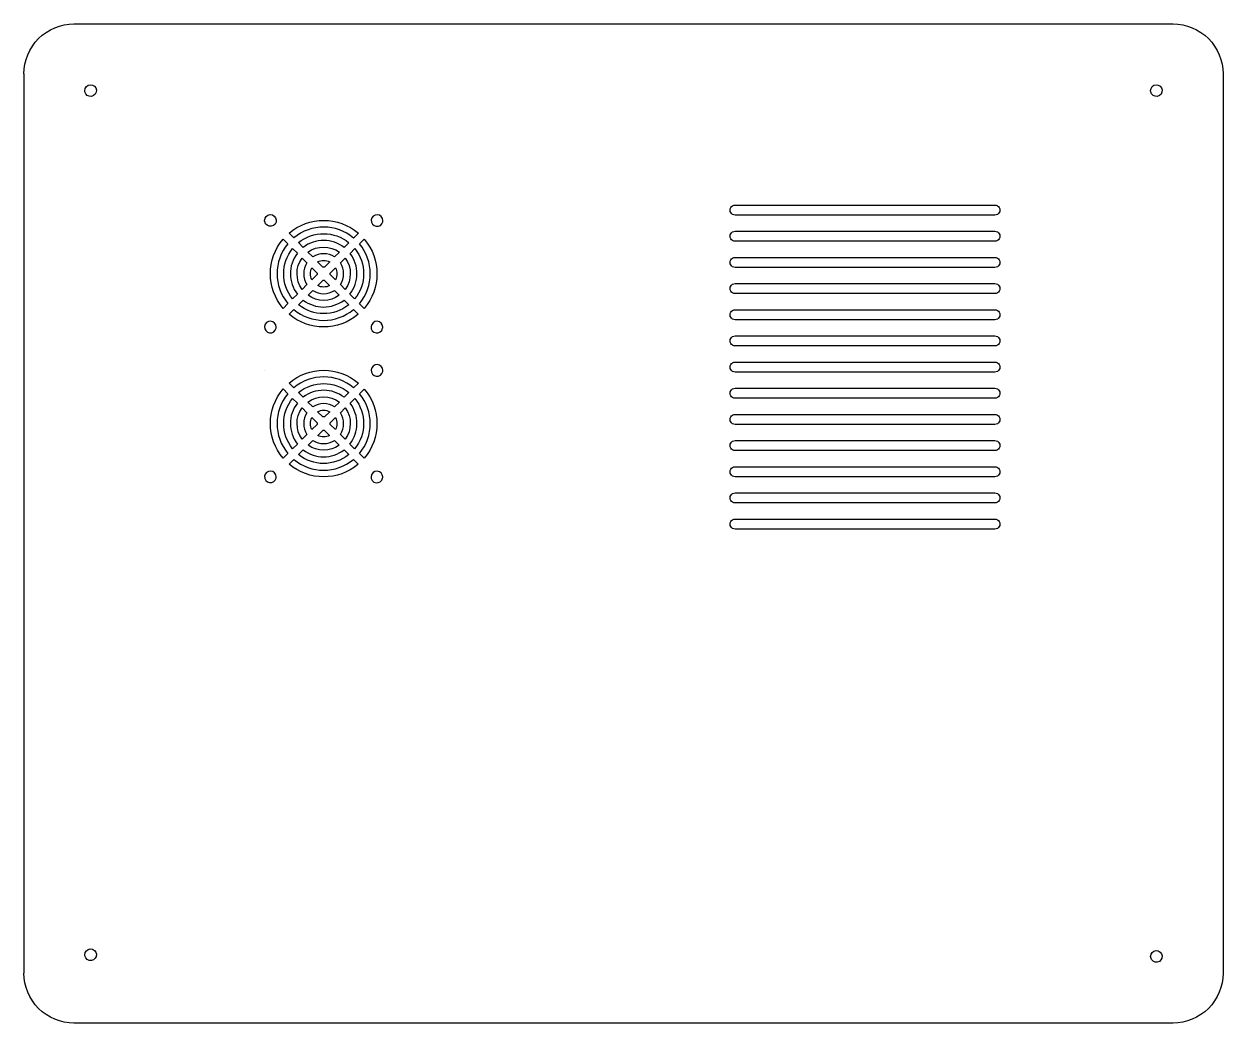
# Model space of a CAD drawing. Header units: millimetres. Extents: x -24.8 to -10.7, y 1.4 to 13.2.
import ezdxf

# ---------------------------------------------------------------- set-up
doc = ezdxf.new("R2010")
doc.units = ezdxf.units.MM
doc.layers.add('Default', color=70, linetype='Continuous')

msp = doc.modelspace()

# ---------------------------------------------------------------- linework, layer by layer
at = {"layer": 'Default'}
msp.add_lwpolyline([(-24.8406338582677, 12.579968503937, -0.4146106635085), (-24.2500826771654, 13.1705196850394), (-11.2579566929134, 13.1705196850394, -0.4146106635077), (-10.667405511811, 12.579968503937), (-10.667405511811, 1.9500511811024, -0.414610663508), (-11.2579566929134, 1.3595), (-24.2500826771654, 1.3595, -0.4146147479462), (-24.8406338582677, 1.9500511811024)], format="xyb", dxfattribs=at)
msp.add_lwpolyline([(-24.8406338582677, 12.579968503937), (-24.8406338582677, 1.9500511811024)], dxfattribs=at)
for points in [[(-24.1221417322835, 12.3831141732283, -19.6656368639066), (-24.1207401574803, 12.3692283464567)], [(-11.5237086614173, 12.3831181102362, -19.6874833259956), (-11.5223031496063, 12.3692283464567, -0.0504109803051)], [(-21.9961456692913, 10.8476850393701, -19.687483308766), (-21.9947401574803, 10.8337952755905, -0.0504109803332)], [(-20.5985118110236, 10.8463110236221, 19.6656368558193), (-20.5999133858268, 10.8324251968504)], [(-16.4351220472441, 11.0292362204724), (-13.3642559055118, 11.0292362204724, -1.000093830914), (-13.3642559055118, 10.911125984252), (-16.4351220472441, 10.911125984252, -1.0000938309418)], [(-21.6516653543307, 10.6411732283465), (-21.7074724409449, 10.6971023622047, -0.3699052051939), (-20.8877283464567, 10.6959921259842), (-20.9436535433071, 10.6401850393701, 0.3642215119792)], [(-20.9996456692913, 10.5843188976378), (-21.0557362204724, 10.5283503937008, 0.3442156823002), (-21.5398228346457, 10.5290866141732), (-21.5957952755906, 10.5851811023622, -0.3553318293547)], [(-13.3642559055118, 10.6017874015748), (-16.4351220472441, 10.6017874015748, -1.0000938309306), (-16.4351220472441, 10.7198976377953), (-13.3642559055118, 10.7198976377953, -1.0000938309229)], [(-21.7769212598425, 9.8087362204724, -0.3693402988464), (-21.7770748031496, 10.6275118110236), (-21.7212598425197, 10.5715708661417, 0.3635691930819), (-21.7209921259843, 9.8645393700787)], [(-21.665374015748, 10.5155669291339), (-21.6093818897638, 10.4594488188976, 0.3433118443208), (-21.6089133858268, 9.976374015748), (-21.6650039370079, 9.9204094488189, -0.3545441829076)], [(-21.1120039370079, 10.4722047244094), (-21.1686338582677, 10.4156968503937, 0.2981854470863), (-21.4271456692913, 10.4161653543307), (-21.4836692913386, 10.4728070866142, -0.3264578940905)], [(-20.9319330708661, 9.9198700787402), (-20.987905511811, 9.9759645669291, 0.3428171182974), (-20.9863858267716, 10.4585039370079), (-20.9302677165354, 10.5145039370079, -0.354151677302)], [(-20.8202559055118, 9.8079488188976), (-20.876062992126, 9.8638779527559, 0.3632112487934), (-20.8742559055118, 10.5703897637795), (-20.8183149606299, 10.6262086614173, -0.3690318113292)], [(-21.5531968503937, 10.4031456692913), (-21.4966299212598, 10.3464527559055, 0.2966261790921), (-21.4960118110236, 10.089031496063), (-21.5526456692913, 10.0325236220472, -0.3253296151458)], [(-21.2262086614173, 10.3582480314961), (-21.2882755905512, 10.2963188976378, 0.0618262328655), (-21.3076338582677, 10.2963897637795), (-21.3696732283465, 10.358562992126, -0.2409733403938)], [(-21.0440590551181, 10.0322401574803), (-21.1005787401575, 10.0888858267716, 0.295851008697), (-21.099405511811, 10.3457322834646), (-21.0427007874016, 10.4023149606299, -0.3247057543841)], [(-13.3642559055118, 10.2924527559055), (-16.4351220472441, 10.2924527559055, -1.0000938309465), (-16.4351220472441, 10.410562992126), (-13.3642559055118, 10.410562992126, -1.0000938309741)], [(-21.4390472440945, 10.2887480314961), (-21.3765866141732, 10.2261496062992), (-21.376374015748, 10.2084094488189), (-21.4384409448819, 10.1464803149606, -0.2387115485166)], [(-21.1580551181102, 10.1464881889764), (-21.220094488189, 10.208657480315), (-21.2198543307087, 10.2255472440945), (-21.1571417322835, 10.2881220472441, -0.2374479853455)], [(-21.3684645669291, 10.0772559055118), (-21.3057519685039, 10.1398346456693), (-21.2904881889764, 10.1398582677165), (-21.2280236220472, 10.0772598425197, -0.2352683762691)], [(-13.3642559055118, 9.9831141732284), (-16.4351220472441, 9.9831141732284, -1.0000938309381), (-16.4351220472441, 10.1012244094488), (-13.3642559055118, 10.1012244094488, -1.0000938309837)], [(-21.482905511811, 9.9630669291339), (-21.4262007874016, 10.0196496062992, 0.2943545544109), (-21.1704448818898, 10.0195551181102), (-21.113874015748, 9.9628622047244, -0.3235884835075)], [(-20.8899960629921, 9.7384960629921, -0.3684481919876), (-21.7072913385827, 9.7391692913386), (-21.6513503937008, 9.7949921259843, 0.3625468122143), (-20.9458149606299, 9.794437007874)], [(-21.5953385826772, 9.8508779527559), (-21.5392204724409, 9.906874015748, 0.3419076005411), (-21.0576929133858, 9.9065590551181), (-21.0017007874016, 9.8504409448819, -0.3534116103802)], [(-13.3642559055118, 9.6737795275591), (-16.4351220472441, 9.6737795275591, -1.0000938309527), (-16.4351220472441, 9.7918897637795), (-13.3642559055118, 9.7918897637795, -1.00009383097)], [(-21.8597244094488, 9.587842519685, 19.6656368481146), (-21.861125984252, 9.5739566929134)], [(-20.5998818897638, 9.5864724409449, 19.6930197498332), (-20.6012874015748, 9.5725866141732, 0.0504109903889)], [(-13.3642559055118, 9.3644409448819), (-16.4351220472441, 9.3644409448819, -1.0000938309421), (-16.4351220472441, 9.4825511811024), (-13.3642559055118, 9.4825511811024, -1.000093830918)], [(-21.6516653543307, 8.8695196850394), (-21.7074724409449, 8.9254488188976, -0.3699052051939), (-20.8877283464567, 8.9243385826772), (-20.9436535433071, 8.868531496063, 0.3642215119791)], [(-20.5985118110236, 9.074657480315, 19.6656368598837), (-20.5999133858268, 9.0607716535433)], [(-13.3642559055118, 9.0551062992126), (-16.4351220472441, 9.0551062992126, -1.0000938309569), (-16.4351220472441, 9.1732165354331), (-13.3642559055118, 9.1732165354331, -1.0000938309364)], [(-21.7769212598425, 8.0370826771654, -0.3693402988462), (-21.7770748031496, 8.8558582677165), (-21.7212598425197, 8.7999173228347, 0.3635691930819), (-21.7209921259843, 8.0928858267717)], [(-20.9996456692913, 8.8126653543307), (-21.0557362204724, 8.7566968503937, 0.3442156822994), (-21.5398228346457, 8.7574330708661), (-21.5957952755906, 8.8135275590551, -0.3553318293547)], [(-20.8202559055118, 8.0362952755906), (-20.876062992126, 8.0922244094488, 0.3632112487934), (-20.8742559055118, 8.7987362204724), (-20.8183149606299, 8.8545551181102, -0.369031811329)], [(-13.3642559055118, 8.7457755905512), (-16.4351220472441, 8.7457755905512, -1.0000960487759), (-16.4351220472441, 8.8638818897638), (-13.3642559055118, 8.8638818897638, -1.0000960487376)], [(-21.665374015748, 8.7439133858268), (-21.6093818897638, 8.6877952755906, 0.34331184432), (-21.6089133858268, 8.204720472441), (-21.6650039370079, 8.1487559055118, -0.3545441829078)], [(-21.1120039370079, 8.7005511811024), (-21.1686338582677, 8.6440433070866, 0.2981854470852), (-21.4271456692913, 8.6445118110236), (-21.4836692913386, 8.7011535433071, -0.3264578940894)], [(-20.9319330708661, 8.1482165354331), (-20.987905511811, 8.2043110236221, 0.3428171182978), (-20.9863858267716, 8.6868503937008), (-20.9302677165354, 8.7428503937008, -0.3541516773017)], [(-21.5531968503937, 8.6314921259843), (-21.4966299212598, 8.5747992125984, 0.2966261790913), (-21.4960118110236, 8.3173779527559), (-21.5526456692913, 8.2608700787402, -0.3253296151459)], [(-21.4390472440945, 8.517094488189), (-21.3765866141732, 8.4544960629921), (-21.376374015748, 8.4367559055118), (-21.4384409448819, 8.3748267716535, -0.2387115485166)], [(-21.2262086614173, 8.586594488189), (-21.2882755905512, 8.5246653543307, 0.0618262328478), (-21.3076338582677, 8.5247362204724), (-21.3696732283465, 8.5869094488189, -0.2409733404012)], [(-21.1580551181102, 8.3748346456693), (-21.220094488189, 8.4370039370079), (-21.2198543307087, 8.4538937007874), (-21.1571417322835, 8.516468503937, -0.2374479853487)], [(-21.0440590551181, 8.2605866141732), (-21.1005787401575, 8.3172322834646, 0.2958510086962), (-21.099405511811, 8.5740787401575), (-21.0427007874016, 8.6306614173228, -0.3247057543847)], [(-13.3642559055118, 8.436437007874), (-16.4351220472441, 8.436437007874, -1.0000938309823), (-16.4351220472441, 8.5545472440945), (-13.3642559055118, 8.5545472440945, -1.000093830941)], [(-21.3684645669291, 8.3056023622047), (-21.3057519685039, 8.3681811023622), (-21.2904881889764, 8.3682047244095), (-21.2280236220472, 8.3056062992126, -0.2352683762721)], [(-21.482905511811, 8.1914133858268), (-21.4262007874016, 8.2479960629921, 0.2943545544092), (-21.1704448818898, 8.2479015748032), (-21.113874015748, 8.1912086614173, -0.3235884835073)], [(-13.3642559055118, 8.1271023622047), (-16.4351220472441, 8.1271023622047, -1.0000938309367), (-16.4351220472441, 8.2452125984252), (-13.3642559055118, 8.2452125984252, -1.0000938309289)], [(-21.5953385826772, 8.0792244094488), (-21.5392204724409, 8.135220472441, 0.3419076005403), (-21.0576929133858, 8.134905511811), (-21.0017007874016, 8.0787874015748, -0.3534116103805)], [(-20.8899960629921, 7.966842519685, -0.3684481919877), (-21.7072913385827, 7.9675157480315), (-21.6513503937008, 8.0233385826772, 0.3625468122142), (-20.9458149606299, 8.0227834645669)], [(-21.8597244094488, 7.816188976378, 19.6656368404864), (-21.861125984252, 7.8023031496063)], [(-20.5998818897638, 7.8148188976378, 19.6930197647422), (-20.6012874015748, 7.8009330708661, 0.0504109903806)], [(-13.3642559055118, 7.8177637795276), (-16.4351220472441, 7.8177637795276, -1.0000938309274), (-16.4351220472441, 7.935874015748), (-13.3642559055118, 7.935874015748, -1.0000938309374)], [(-13.3642559055118, 7.5084291338583), (-16.4351220472441, 7.5084291338583, -1.0000938309421), (-16.4351220472441, 7.6265393700787), (-13.3642559055118, 7.6265393700787, -1.0000938309264)], [(-13.3642559055118, 7.1990905511811), (-16.4351220472441, 7.1990905511811, -1.0000938309338), (-16.4351220472441, 7.3172007874016), (-13.3642559055118, 7.3172007874016, -1.0000938309635)], [(-24.1221299212598, 2.1665866141732, -19.6874833211394), (-24.1207244094488, 2.1526968503937, -0.0504109803172)], [(-11.5237047244095, 2.1469015748032, -19.6601194457795), (-11.5223031496063, 2.1330118110236), (-11.5237047244095, 2.1468976377953)]]:
    msp.add_lwpolyline(points, format="xyb", close=True, dxfattribs=at)
msp.add_lwpolyline([(-21.9961417322835, 9.076031496063), (-21.9961417322835, 9.0760275590551)], close=True, dxfattribs=at)

doc.saveas('drawing.dxf')
